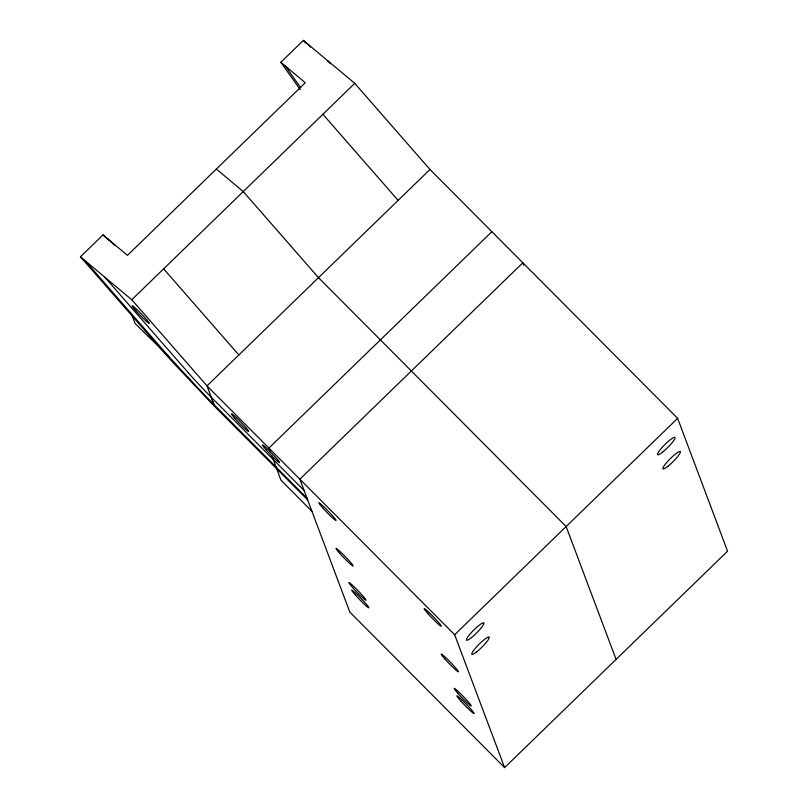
<?xml version="1.0" encoding="UTF-8"?>
<svg xmlns="http://www.w3.org/2000/svg" width="808" height="808" viewBox="0 0 808 808"><rect width="100%" height="100%" fill="white"/><g stroke="black" fill="none" stroke-linecap="round" stroke-linejoin="round"><path stroke-width="1.21" d="M188.476 372.963A46.197 3.414 45.9 0 0 211.292 397.284L214.302 406.101L171.347 360.742L80.436 256.803L103 234.906L127.442 255.358L305.283 82.749L280.841 62.297L303.404 40.4L354.742 83.355L429.967 169.468L677.619 418.332L727.564 551.197L504.596 767.6L349.814 612.06L299.869 479.184L522.837 262.792L523.725 265.145M80.436 256.803L131.775 299.758L354.742 83.355M429.967 169.468L206.999 385.86L214.13 404.848M491.88 231.684L268.913 448.076L270.266 451.692M504.596 767.6L454.662 634.735L677.619 418.332M216.362 169.054L243.258 191.557L318.483 277.669L566.135 526.533L616.08 659.399M307.01 498.172L205.737 396.324L168.852 356.601L135.047 323.402L132.361 316.231M107.565 238.724L114.948 245.612M103 234.906L108.494 240.026M454.662 634.735L206.999 385.86L131.775 299.758M211.282 397.253L304.151 490.577M307.666 499.92L214.352 406.151L213.696 404.404M311.939 511.302L280.982 480.194L276.71 468.812M327.846 60.852L330.331 63.701M307.969 44.228L310.464 47.076M303.404 40.4L305.879 43.228M322.887 114.271L398.112 200.374M163.63 268.842L238.855 354.954M104.878 277.255L188.557 373.033M85.002 260.62L168.852 356.601M285.406 66.125L300.697 87.658M280.841 62.297L300.313 89.728M271.841 455.864L276.053 467.064M460.631 700.788A12.241 0.899 45.9 0 0 474.074 713.545A12.241 0.899 45.9 0 0 461.984 699.92A12.241 0.899 45.9 0 0 460.631 700.788M444.935 659.025A12.241 0.899 45.9 0 0 458.378 671.781A12.241 0.899 45.9 0 0 446.289 658.166A12.241 0.899 45.9 0 0 444.935 659.025M339.683 553.258A12.241 0.899 45.9 0 0 353.126 566.014A12.241 0.899 45.9 0 0 341.026 552.399A12.241 0.899 45.9 0 0 339.683 553.258M427.816 613.474A12.241 0.899 45.9 0 0 441.259 626.23A12.241 0.899 45.9 0 0 429.159 612.615A12.241 0.899 45.9 0 0 427.816 613.474M322.564 507.707A12.241 0.899 45.9 0 0 336.007 520.463A12.241 0.899 45.9 0 0 323.907 506.838A12.241 0.899 45.9 0 0 322.564 507.707M476.811 651.753A12.241 2.04 -44.9 0 0 489.274 637.199A12.241 2.04 -44.9 0 0 475.457 648.137A12.241 2.04 -44.9 0 0 476.811 651.753M471.488 637.573A12.241 2.04 -44.9 0 0 483.941 623.019A12.241 2.04 -44.9 0 0 470.125 633.957A12.241 2.04 -44.9 0 0 471.488 637.573M355.379 595.021A12.241 0.899 45.9 0 0 368.822 607.778A12.241 0.899 45.9 0 0 356.722 594.153A12.241 0.899 45.9 0 0 355.379 595.021M352.53 587.426A12.241 0.899 45.9 0 0 365.974 600.182A12.241 0.899 45.9 0 0 353.874 586.568A12.241 0.899 45.9 0 0 352.53 587.426M457.783 693.193A12.241 0.899 45.9 0 0 471.226 705.95A12.241 0.899 45.9 0 0 459.126 692.335A12.241 0.899 45.9 0 0 457.783 693.193M266.125 449.814A12.241 0.899 45.9 0 0 279.568 462.57A12.241 0.899 45.9 0 0 267.468 448.945A12.241 0.899 45.9 0 0 266.125 449.814M235.168 418.706A12.241 0.899 45.9 0 0 248.612 431.462A12.241 0.899 45.9 0 0 236.512 417.837A12.241 0.899 45.9 0 0 235.168 418.706M135.683 310.504A12.241 0.899 45.9 0 0 149.268 323.452A12.241 0.899 45.9 0 0 137.38 309.999A12.241 0.899 45.9 0 0 135.683 310.504M662.6 452.096A12.241 2.04 -44.9 0 0 675.064 437.532A12.241 2.04 -44.9 0 0 661.237 448.47A12.241 2.04 -44.9 0 0 662.6 452.096M667.933 466.267A12.241 2.04 -44.9 0 0 680.386 451.712A12.241 2.04 -44.9 0 0 666.57 462.651A12.241 2.04 -44.9 0 0 667.933 466.267"/></g></svg>
